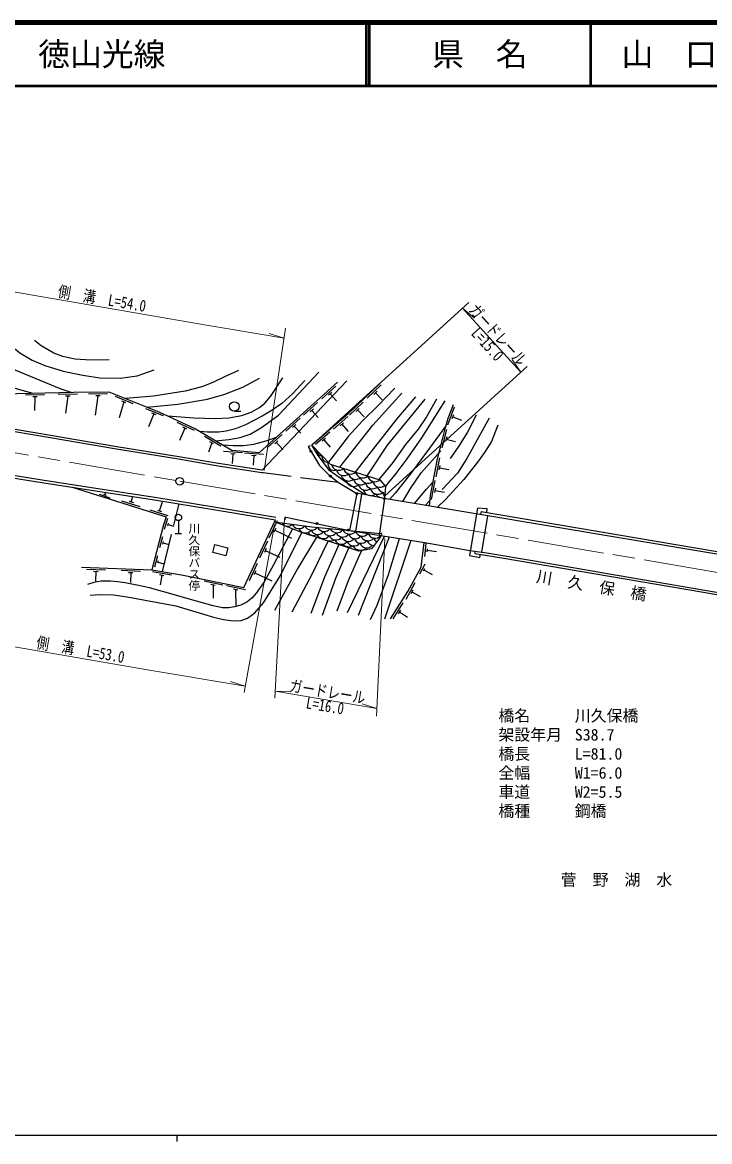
# Model space of a CAD drawing. Units: millimetres at full size, sheet at 1:1000; details may follow other scales. Extents: x 40000 to 680000, y 20000 to 380000.
# Drawn here: x 243755 to 351727, y 204000 to 380000 of the extents above; entities that cross this region are included whole.
import ezdxf
from ezdxf.enums import TextEntityAlignment as Align

# ---------------------------------------------------------------- set-up
doc = ezdxf.new("R2010")
doc.units = ezdxf.units.MM
doc.header["$LTSCALE"] = 1000
doc.linetypes.add('CHAIN', pattern=[18.5, 12, -1.5, 3.5, -1.5])
doc.linetypes.add('DASHED', pattern=[7.5, 6, -1.5])
for name, color, linetype, lineweight in [('M-BGD', 7, 'Continuous', 25), ('M-BMK', 2, 'CHAIN', 13), ('M-BMK-SRVR', 3, 'Continuous', 25), ('M-STR-HTXT', 7, 'Continuous', 13), ('M-STR-STR1', 1, 'Continuous', 25), ('M-TTL', 2, 'Continuous', 140), ('M-TTL-BAND', 7, 'Continuous', 25), ('M-TTL-LINE', 7, 'Continuous', 50)]:
    doc.layers.add(name, color=color, linetype=linetype, lineweight=lineweight)
doc.layers.add('M-BMK-HTXT', color=7, linetype='Continuous')
doc.layers.add('M-TTL-TXT', color=7, linetype='Continuous')
doc.styles.add('@ＭＳ ゴシック', font='')
doc.styles.add('ＭＳ ゴシック', font='')
doc.styles.get('@ＭＳ ゴシック').set_extended_font_data('@MS Gothic')
doc.styles.get('ＭＳ ゴシック').set_extended_font_data('MS Gothic')

msp = doc.modelspace()

# ---------------------------------------------------------------- hatches: boundary and pattern name
at = {"layer": 'M-BGD'}
for points in [[(289017, 312683, -0.41421), (289222, 312630, -0.41421), (289169, 312425, -1)], [(292029, 308752, -1), (292261, 308562, -0.41421), (292050, 308541, -0.41421)], [(296242, 306057, -0.41421), (296447, 306003, -0.41421), (296394, 305798, -1)], [(300572, 305235, -0.41421), (300777, 305182, -0.41421), (300724, 304977, -1)], [(289896, 301206, -1), (290190, 301146, -0.41421), (290013, 301029, -0.41421)], [(294794, 300201, -1), (295088, 300140, -0.41421), (294911, 300024, -0.41421)]]:
    msp.add_hatch(color=256, dxfattribs=at).paths.add_polyline_path(points)

# ---------------------------------------------------------------- linework, layer by layer
for p, q in [((293016, 322817), (290789, 320807)), ((300099, 323008), (297939, 320925)), ((247222, 321439), (244223, 321368)), ((246079, 321112), (245380, 321095)), ((245729, 321104), (245651, 318985)), ((252388, 321563), (249388, 321491)), ((250895, 321227), (250542, 318551)), ((251245, 321236), (250545, 321219)), ((257127, 321582), (254127, 321563)), ((255629, 321272), (255194, 318259)), ((255979, 321275), (255279, 321270)), ((261183, 320038), (258396, 321147)), ((260004, 320184), (259353, 320443)), ((292364, 321824), (291844, 321355)), ((292104, 321589), (293109, 320476)), ((299479, 321993), (298975, 321508)), ((299227, 321750), (300268, 320671)), ((259678, 320314), (258960, 317837)), ((265933, 318147), (263145, 319256)), ((277054, 318852), (278054, 318852)), ((290139, 320220), (287911, 318211)), ((289486, 319227), (288966, 318758)), ((289226, 318993), (290231, 317879)), ((297296, 320305), (295136, 318222)), ((296676, 319290), (296172, 318805)), ((296424, 319048), (297465, 317968)), ((311609, 319484), (310555, 316675)), ((264428, 318423), (263588, 316423)), ((264753, 318293), (264103, 318552)), ((270774, 315827), (268056, 317096)), ((287387, 317738), (285160, 315728)), ((294886, 318008), (292616, 316047)), ((294212, 317030), (293682, 316572)), ((293947, 316801), (294928, 315666)), ((311486, 318302), (311240, 317646)), ((311363, 317974), (312767, 317447)), ((269288, 316190), (268419, 314249)), ((269605, 316042), (268971, 316338)), ((284564, 315190), (282337, 313181)), ((286735, 316745), (286215, 316276)), ((286475, 316510), (287480, 315396)), ((292054, 315561), (289784, 313600)), ((310409, 315998), (309677, 313088)), ((274943, 313385), (272356, 314904)), ((273498, 313886), (273008, 312413)), ((273800, 313708), (273196, 314063)), ((283912, 314197), (283392, 313728)), ((283652, 313963), (284657, 312849)), ((291380, 314583), (290850, 314125)), ((291115, 314354), (292095, 313219)), ((310419, 314809), (310248, 314130)), ((310334, 314470), (311788, 314104)), ((278349, 312297), (275359, 312541)), ((277178, 312091), (276480, 312148)), ((276829, 312120), (276707, 310625)), ((281638, 312029), (278648, 312273)), ((280467, 311823), (279769, 311880)), ((280118, 311852), (279996, 310357)), ((309266, 311500), (308694, 308555)), ((309342, 310314), (309208, 309627)), ((309275, 309970), (310747, 309684)), ((308575, 307942), (308003, 304997)), ((308650, 306756), (308517, 306069)), ((308584, 306413), (310056, 306127)), ((255800, 305802), (257515, 305256)), ((256521, 305793), (256921, 305666)), ((256721, 305729), (256843, 306114)), ((259331, 304773), (262190, 303864)), ((260518, 304711), (261185, 304499)), ((260851, 304605), (261120, 305451)), ((265292, 303193), (265746, 304623)), ((307027, 304054), (307735, 304778)), ((263771, 303362), (266630, 302453)), ((264958, 303299), (265625, 303087)), ((266555, 302000), (266055, 300270)), ((266651, 301254), (266535, 300850)), ((266593, 301052), (267526, 300782)), ((268266, 301649), (268266, 299649)), ((283768, 301626), (282499, 298908)), ((267766, 299649), (268766, 299649)), ((283553, 300457), (283257, 299823)), ((283405, 300140), (286042, 298908)), ((294818, 287186), (300622, 299207)), ((265752, 299096), (265292, 297356)), ((265866, 298352), (265758, 297946)), ((265812, 298149), (266803, 297887)), ((282280, 298441), (281011, 295722)), ((296541, 286777), (301440, 299077)), ((304771, 298552), (300635, 286178)), ((307167, 298068), (306907, 295984)), ((264957, 296091), (264497, 294351)), ((282066, 297272), (281769, 296637)), ((281917, 296955), (284207, 295885)), ((307365, 297232), (307304, 296746)), ((307334, 296989), (308823, 296803)), ((256799, 293878), (253801, 293987)), ((265071, 295347), (264963, 294941)), ((265017, 295144), (266051, 294880)), ((280630, 294908), (279361, 292190)), ((306996, 294824), (306138, 293241)), ((306931, 294074), (306731, 293705)), ((255639, 293620), (254940, 293646)), ((255289, 293633), (255235, 292134)), ((262287, 293677), (259289, 293787)), ((261127, 293419), (260428, 293445)), ((260778, 293432), (260723, 291933)), ((267172, 293095), (264212, 293585)), ((265988, 292987), (265297, 293101)), ((265643, 293044), (265398, 291564)), ((280415, 293739), (280119, 293105)), ((280267, 293422), (282920, 292183)), ((306831, 293890), (308149, 293175)), ((275246, 291509), (272306, 292108)), ((274059, 291444), (273373, 291584)), ((273716, 291514), (273727, 289452)), ((278787, 290787), (275847, 291386)), ((277600, 290723), (276914, 290863)), ((277257, 290793), (277267, 288153)), ((305406, 291890), (303976, 289253)), ((305122, 290736), (304788, 290121)), ((304955, 290428), (306274, 289714)), ((303546, 288722), (301950, 286182)), ((303188, 287588), (302816, 286996)), ((303002, 287292), (304272, 286494))]:
    msp.add_line(p, q, dxfattribs=at)
at = {"layer": 'M-BGD', "linetype": 'DASHED'}
msp.add_line((265741, 293636), (268402, 304290), dxfattribs=at)
at = {"layer": 'M-BGD'}
for points in [[(229616, 333767), (230490, 332007), (231151, 330919), (231960, 329826), (233279, 328246), (234753, 326819), (236980, 325177), (239295, 323766), (241300, 322858), (243680, 322171), (245387, 321696)], [(233582, 333215), (235484, 330517), (237634, 328300), (239835, 326772), (242590, 325362), (249796, 322372), (251383, 321839)], [(239213, 331973), (241393, 329608), (243337, 328054), (245314, 326871), (247274, 326027), (250142, 325167), (253268, 324503), (255943, 324103), (259112, 324068), (261784, 324444), (264456, 325388)], [(257412, 326934), (254525, 326881), (252003, 327063), (250115, 327481), (248679, 327983), (246700, 329118), (245650, 329961)], [(223771, 326440), (227744, 321581), (230992, 321329), (236155, 321474), (251760, 321848), (257358, 321883), (265197, 318762), (270965, 316069), (276638, 312737), (281004, 312382), (293251, 323433)], [(277693, 325237), (275486, 324265), (273701, 323360), (271972, 322676), (269338, 321989), (264368, 321202), (259964, 320846)], [(263318, 319510), (268201, 319973), (272853, 320768), (275554, 321531), (278379, 322613), (281002, 324042)], [(266579, 318117), (270683, 317799), (274032, 317695), (276202, 317794), (278232, 318167), (279683, 318717), (281012, 319436), (281820, 320102), (282756, 321151), (284678, 324106)], [(274107, 314224), (276164, 314390), (277967, 314723), (279517, 315266), (281305, 316288), (284003, 318256), (290306, 325008)], [(294754, 323647), (281426, 309569), (274554, 310629), (268330, 311702), (258587, 313275), (248482, 315009), (236088, 317102), (227803, 318445)], [(288139, 323688), (286234, 321649), (284500, 320051), (282994, 319007), (281449, 318063), (278798, 316703), (277242, 316066), (275779, 315704), (274643, 315577), (272826, 315577), (271665, 315657)], [(299903, 323236), (294951, 318461), (289256, 313541)], [(302276, 322490), (299679, 319772), (297186, 317329), (294936, 314902), (293396, 312903), (291825, 310848)], [(293649, 310048), (298793, 316664), (303369, 321696)], [(305517, 321113), (302512, 317588), (297246, 310845), (296029, 309295)], [(297904, 308702), (301117, 313494), (307059, 320732)], [(308824, 320727), (307255, 317969), (305959, 316039), (303970, 313603), (301940, 310809), (299745, 308121)], [(300804, 307022), (302455, 309063), (304211, 311388), (306498, 314673), (310180, 320504)], [(311423, 319843), (310614, 317686), (310060, 315874), (309752, 314616), (308938, 311382), (307816, 305605), (307654, 303951)], [(281365, 309174), (274489, 310235), (268264, 311308), (258521, 312880), (248415, 314615), (236023, 316707), (227707, 318055)], [(317096, 317771), (313610, 311443), (312095, 309101), (309689, 306524)], [(315030, 318236), (313676, 315582), (312295, 313313), (310967, 311402)], [(310269, 316557), (307728, 313047), (304752, 308999), (302304, 305982), (301444, 304975)], [(318478, 316640), (317446, 314106), (316383, 312358), (315275, 310853), (313108, 308100), (310292, 305005), (308925, 303741)], [(275205, 313579), (276853, 313451), (278490, 313451), (280142, 313670), (282202, 314276), (283684, 314800)], [(297599, 305723), (294760, 307533), (292071, 309484), (290211, 311906), (289256, 313541)], [(289256, 313541), (292130, 310528), (299928, 308063), (300804, 307022), (300648, 305106)], [(220791, 312183), (221207, 308673), (224689, 308392), (228153, 308392), (230421, 308469), (231623, 309496), (234042, 309662), (235280, 309694), (236380, 309652), (237824, 309452), (240969, 308994), (246876, 308044), (254627, 306862), (264583, 305319), (274150, 303757), (283578, 302180)], [(288726, 313180), (290409, 310307), (291884, 308870), (293398, 307630), (296318, 305928)], [(303509, 304634), (304747, 306694), (306415, 309161), (309478, 312605)], [(231627, 309079), (231783, 309106), (234061, 309262), (235277, 309294), (236345, 309253), (237767, 309056), (240908, 308598), (246814, 307648), (254567, 306467), (264520, 304924), (274085, 303363), (283512, 301785)], [(251586, 306921), (266338, 302231), (265939, 300975), (264070, 293912)], [(305353, 304330), (307256, 306579), (308219, 307681)], [(253064, 294315), (264070, 293912), (268773, 293134), (278541, 291144), (283512, 301785)], [(283371, 301483), (289214, 300697), (295170, 300124)], [(300054, 299296), (300037, 299120), (298600, 297208), (296596, 296842), (287656, 299792), (283371, 301483)], [(285145, 302182), (295170, 300124), (300088, 299650)], [(286188, 300371), (283206, 294677), (281741, 292014), (280504, 290241), (279805, 289436), (279006, 288809), (278058, 288363), (277055, 288097), (276214, 287962), (275184, 287962), (273706, 288228), (271121, 289000), (265772, 290531), (263713, 291103), (261735, 291524), (259900, 291850), (258683, 292007), (257592, 292106), (256154, 292106), (255000, 291913), (253988, 291591)], [(254381, 289918), (255952, 290033), (258065, 289959), (260228, 289679), (267838, 288247), (272053, 287006), (273773, 286491), (275347, 286105), (276522, 285928), (277430, 285904), (278150, 285957), (279127, 286335), (280293, 287159), (281662, 288703), (284308, 293026), (287656, 299792)], [(289965, 299030), (287011, 294177), (283371, 287524)], [(286128, 287287), (289354, 293311), (291772, 298434)], [(293462, 297876), (291230, 292737), (289061, 287038)], [(298451, 286125), (299494, 288336), (301290, 293199), (303029, 298827)], [(301607, 286200), (304321, 290518), (306401, 294356), (306883, 298218)], [(290916, 286775), (292993, 292629), (295027, 297359)], [(293189, 287452), (294988, 292227), (296622, 295963), (297068, 296928)]]:
    msp.add_lwpolyline(points, dxfattribs=at)
at = {"layer": 'M-BGD', "linetype": 'DASHED'}
msp.add_lwpolyline([(293398, 307630), (281572, 309142), (281365, 309174)], dxfattribs=at)
at = {"layer": 'M-BGD'}
msp.add_lwpolyline([(273990, 297883), (276036, 297395), (275735, 296132), (273689, 296620)], close=True, dxfattribs=at)
for centre, radius in [((277054, 319602), 750), ((289093, 312554), 150), ((292145, 308657), 150), ((296318, 305928), 150), ((300648, 305106), 150), ((268266, 302149), 500), ((290043, 301176), 150), ((294941, 300171), 150)]:
    msp.add_circle(centre, radius, dxfattribs=at)
for centre, radius, start, end in [((288855, 313256), 150, 30.36175, 210.36175), ((290809, 312656), 801, 173.45135, 273.85177), ((291676, 311669), 834, 167.01961, 280.28353), ((292709, 310502), 950, 158.62357, 293.0218), ((293431, 310734), 1160, 192.94114, 311.97076), ((295338, 310131), 1160, 192.94114, 311.97076), ((294212, 309888), 1160, 192.94114, 311.97076), ((294993, 309041), 1160, 192.94114, 311.97076), ((296119, 309285), 1160, 192.94114, 311.97076), ((296900, 308438), 1160, 192.94114, 311.97076), ((297245, 309528), 1160, 192.94114, 311.97076), ((298026, 308682), 1160, 192.94114, 311.97076), ((299152, 308926), 1160, 192.94114, 311.97076), ((295769, 308178), 1160, 192.94114, 311.97076), ((297676, 307575), 1160, 192.94114, 311.97076), ((298472, 306775), 1195, 195.6569, 309.255), ((298802, 307819), 1160, 192.94114, 311.97076), ((299578, 306956), 1160, 192.94114, 311.97076), ((299928, 308063), 1160, 192.94114, 310.09589), ((300704, 307200), 1160, 192.94114, 271.01617), ((300663, 307072), 1900, 220.69143, 269.70628), ((301480, 306337), 1160, 192.94114, 226.43287), ((285415, 301722), 966, 204.12005, 320.55542), ((285115, 302035), 150, 78.39711, 258.39711), ((287231, 301558), 1160, 202.82293, 321.85255), ((288237, 300809), 1110, 201.73869, 323.69556), ((289207, 301312), 1162, 203.87192, 322.79415), ((289454, 300339), 1020, 214.31702, 302.9782), ((290161, 300592), 1119, 203.16299, 324.61156), ((291035, 299929), 1118, 203.48058, 324.9479), ((291184, 301099), 1160, 204.98423, 324.01385), ((292121, 300429), 1155, 204.84349, 324.15539), ((292996, 299753), 1145, 204.05618, 323.98713), ((293175, 300907), 1160, 204.98423, 324.01385), ((294100, 300201), 1135, 203.25092, 323.76459), ((295182, 300678), 1160, 202.97309, 322.00777), ((296071, 299935), 1131, 201.01468, 321.7602), ((297182, 300374), 1160, 200.71038, 319.74), ((298072, 299685), 1200, 201.99382, 318.83343), ((299158, 300053), 1172, 201.42606, 319.81251), ((300081, 299500), 150, 267.24644, 87.24644), ((292053, 300510), 2046, 235.74706, 292.52359), ((293884, 299067), 1139, 203.12368, 323.395), ((294989, 299530), 1158, 202.85508, 322.03162), ((295075, 299072), 1530, 227.72384, 294.31769), ((295873, 298825), 1160, 202.1386, 321.20942), ((296878, 298350), 1353, 209.84269, 313.2465), ((296976, 299246), 1165, 201.51514, 320.26887), ((297834, 298494), 1129, 200.50719, 321.34832), ((298957, 298929), 1165, 201.51514, 273.06586), ((300042, 299325), 1165, 201.51514, 238.95212)]:
    msp.add_arc(centre, radius, start, end, dxfattribs=at)
at = {"layer": 'M-BMK'}
msp.add_lwpolyline([(95350, 258911), (130012, 290310), (144299, 305306), (148782, 309426), (152554, 312565), (157851, 316301), (161089, 317901), (164055, 319019), (167260, 319909), (170913, 320695), (193160, 320474), (196439, 320254), (268482, 307848), (366013, 291305), (376522, 289335), (387363, 286403), (394334, 284376), (399022, 282006), (406402, 277221), (411952, 272712), (417000, 268011)], dxfattribs=at)
at = {"layer": 'M-BMK-SRVR'}
msp.add_circle((268482, 307848), 600, dxfattribs=at)
at = {"layer": 'M-STR-HTXT'}
for p, q in [((289256, 313541), (313920, 335961)), ((312924, 335055), (322082, 324980)), ((312924, 335055), (314812, 333486)), ((281742, 309522), (285103, 331926)), ((284864, 330331), (282524, 331075)), ((300682, 305528), (323079, 325886)), ((322082, 324980), (320699, 327009)), ((278602, 274642), (283354, 300999)), ((283427, 273753), (284939, 301969)), ((299403, 270893), (300704, 298865)), ((278776, 275608), (276436, 276351)), ((283483, 274809), (299459, 272100)), ((283483, 274809), (285937, 274740)), ((299459, 272100), (297119, 272843))]:
    msp.add_line(p, q, dxfattribs=at)
for points in [[(231100, 339558), (272678, 332398), (284864, 330331)], [(227346, 284425), (263417, 278213), (278776, 275608)]]:
    msp.add_lwpolyline(points, dxfattribs=at)
at = {"layer": 'M-STR-STR1'}
for p, q in [((296318, 305928), (295170, 300124)), ((297052, 305826), (296095, 299964)), ((300648, 305106), (299833, 299331)), ((315815, 303065), (315754, 302612)), ((315815, 303065), (374845, 293119)), ((315936, 296701), (316898, 302420)), ((314832, 296865), (314829, 296503))]:
    msp.add_line(p, q, dxfattribs=at)
for points in [[(374734, 292689), (314980, 302742), (300618, 305111), (297179, 305809), (296318, 305928)], [(315286, 303598), (313981, 296166), (315640, 295878), (315739, 296353)], [(316720, 302912), (316790, 303487), (315286, 303598)], [(295170, 300124), (299077, 299451), (306982, 298202), (314080, 296976), (316745, 296582), (323902, 295390), (337229, 293063), (354671, 290094), (367014, 287998), (373729, 286798)], [(314829, 296503), (319374, 295755), (350461, 290436), (372380, 286640), (373638, 286432)]]:
    msp.add_lwpolyline(points, dxfattribs=at)
at = {"layer": 'M-TTL'}
msp.add_line((680000, 380000), (40000, 380000), dxfattribs=at)
at = {"layer": 'M-TTL-BAND'}
for p, q in [((40000, 205000), (579000, 205000)), ((268000, 205000), (268000, 204000))]:
    msp.add_line(p, q, dxfattribs=at)
at = {"layer": 'M-TTL-LINE'}
for p, q in [((297750, 380000), (297750, 370000)), ((298250, 380000), (298250, 370000)), ((333000, 380000), (333000, 370000)), ((40000, 370000), (680000, 370000))]:
    msp.add_line(p, q, dxfattribs=at)

# ---------------------------------------------------------------- texts
at = {"layer": 'M-BMK-HTXT', "style": '@ＭＳ ゴシック'}
msp.add_text('川久保バス停', height=1320, rotation=270, dxfattribs=at).set_placement((270721, 301347), align=Align.MIDDLE_LEFT)
at = {"layer": 'M-BMK-HTXT', "style": 'ＭＳ ゴシック'}
msp.add_text('川\u3000久\u3000保\u3000橋', height=1833, rotation=350.292, dxfattribs=at).set_placement((333164, 291447), align=Align.MIDDLE_CENTER)
msp.add_text('菅\u3000野\u3000湖\u3000水', height=1833, dxfattribs=at).set_placement((337103, 245176), align=Align.MIDDLE_CENTER)
at = {"layer": 'M-STR-HTXT', "style": 'ＭＳ ゴシック', "width": 0.8}
for s, rotation, p in [('側\u3000溝\u3000L=54.0', 350.229, (256015, 335110)), ('ガードレール', 312.272, (317388, 329913)), ('側\u3000溝\u3000L=53.0', 350.229, (252635, 279912)), ('ガードレール', 350.373, (291445, 273301))]:
    msp.add_text(s, height=1833, rotation=rotation, dxfattribs=at).set_placement(p, align=Align.BOTTOM_CENTER)
for s, rotation, p in [('L=15.0', 312.272, (317503, 330018)), ('L=16.0', 350.373, (291471, 273454))]:
    msp.add_text(s, height=1833, rotation=rotation, dxfattribs=at).set_placement(p, align=Align.TOP_CENTER)
at = {"layer": 'M-STR-HTXT', "style": 'ＭＳ ゴシック'}
for s, p in [('橋名', (318541, 269519)), ('川久保橋', (330541, 269519)), ('架設年月', (318541, 266519)), ('S38.7', (330541, 266519)), ('橋長', (318541, 263519)), ('L=81.0', (330541, 263519)), ('全幅', (318541, 260519)), ('W1=6.0', (330541, 260519)), ('車道', (318541, 257519)), ('W2=5.5', (330541, 257519)), ('橋種', (318541, 254519)), ('鋼橋', (330541, 254519))]:
    msp.add_text(s, height=1833, dxfattribs=at).set_placement(p, align=Align.BOTTOM_LEFT)
at = {"layer": 'M-TTL-TXT', "style": 'ＭＳ ゴシック'}
msp.add_text('主要地方道\u3000徳山光線', height=3666, dxfattribs=at).set_placement((216234, 375000), align=Align.MIDDLE_LEFT)
for s, p in [('県\u3000名', (315625, 375000)), ('山\u3000口\u3000県', (350375, 375000))]:
    msp.add_text(s, height=3666, dxfattribs=at).set_placement(p, align=Align.MIDDLE_CENTER)

doc.saveas('drawing.dxf')
